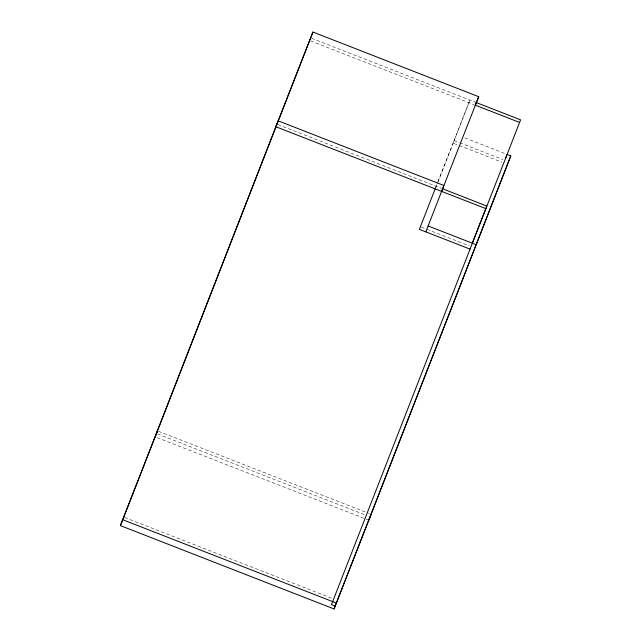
<?xml version="1.0" encoding="UTF-8"?>
<svg xmlns="http://www.w3.org/2000/svg" width="641" height="641" viewBox="0 0 641 641"><rect width="100%" height="100%" fill="white"/><g stroke="black" fill="none" stroke-linecap="round" stroke-linejoin="round"><path stroke-width="0.48" stroke-dasharray="3.21 2.4" d="M435.159 188.871L437.699 182.397M438.059 181.475L469.949 100.092L453.163 143.159L501.967 162.197M435.696 187.733L454.173 140.571L458.78 142.366M311.566 38.316L476.399 102.608M310.556 40.904L474.06 104.683M464.765 137.903L505.284 153.704M459.701 142.727L502.985 159.609M277.793 124.506L441.296 188.286M421.321 227.122L425.92 228.917M426.842 229.278L469.204 245.799M158.423 431.297L369.272 513.537M157.406 433.885L364.577 514.699M157.061 437.571L367.902 519.811M124.642 517.487L333.673 599.023"/><path stroke-width="0.96" d="M371.139 514.266L334.041 608.95L120.404 525.62L278.146 120.829L443.909 185.481L425.832 231.866M155.194 436.842L312.936 32.05L478.699 96.703L475.318 105.364M435.159 188.871L419.382 229.35L470.029 249.109M505.797 157.822L520.596 119.851L476.007 102.456M334.041 608.95L510.805 155.859L507.127 154.425L472.329 243.203M368.839 520.172L510.805 155.859M312.936 32.05L275.846 126.734L485.806 208.629M120.404 525.62L157.494 430.936M441.601 191.387L478.699 96.703M474.989 105.044L519.587 122.439M442.226 188.646L486.823 206.041L331.477 604.647L335.163 606.082M428.132 225.961L476.015 244.638M122.703 519.715L336.349 603.045"/></g></svg>
